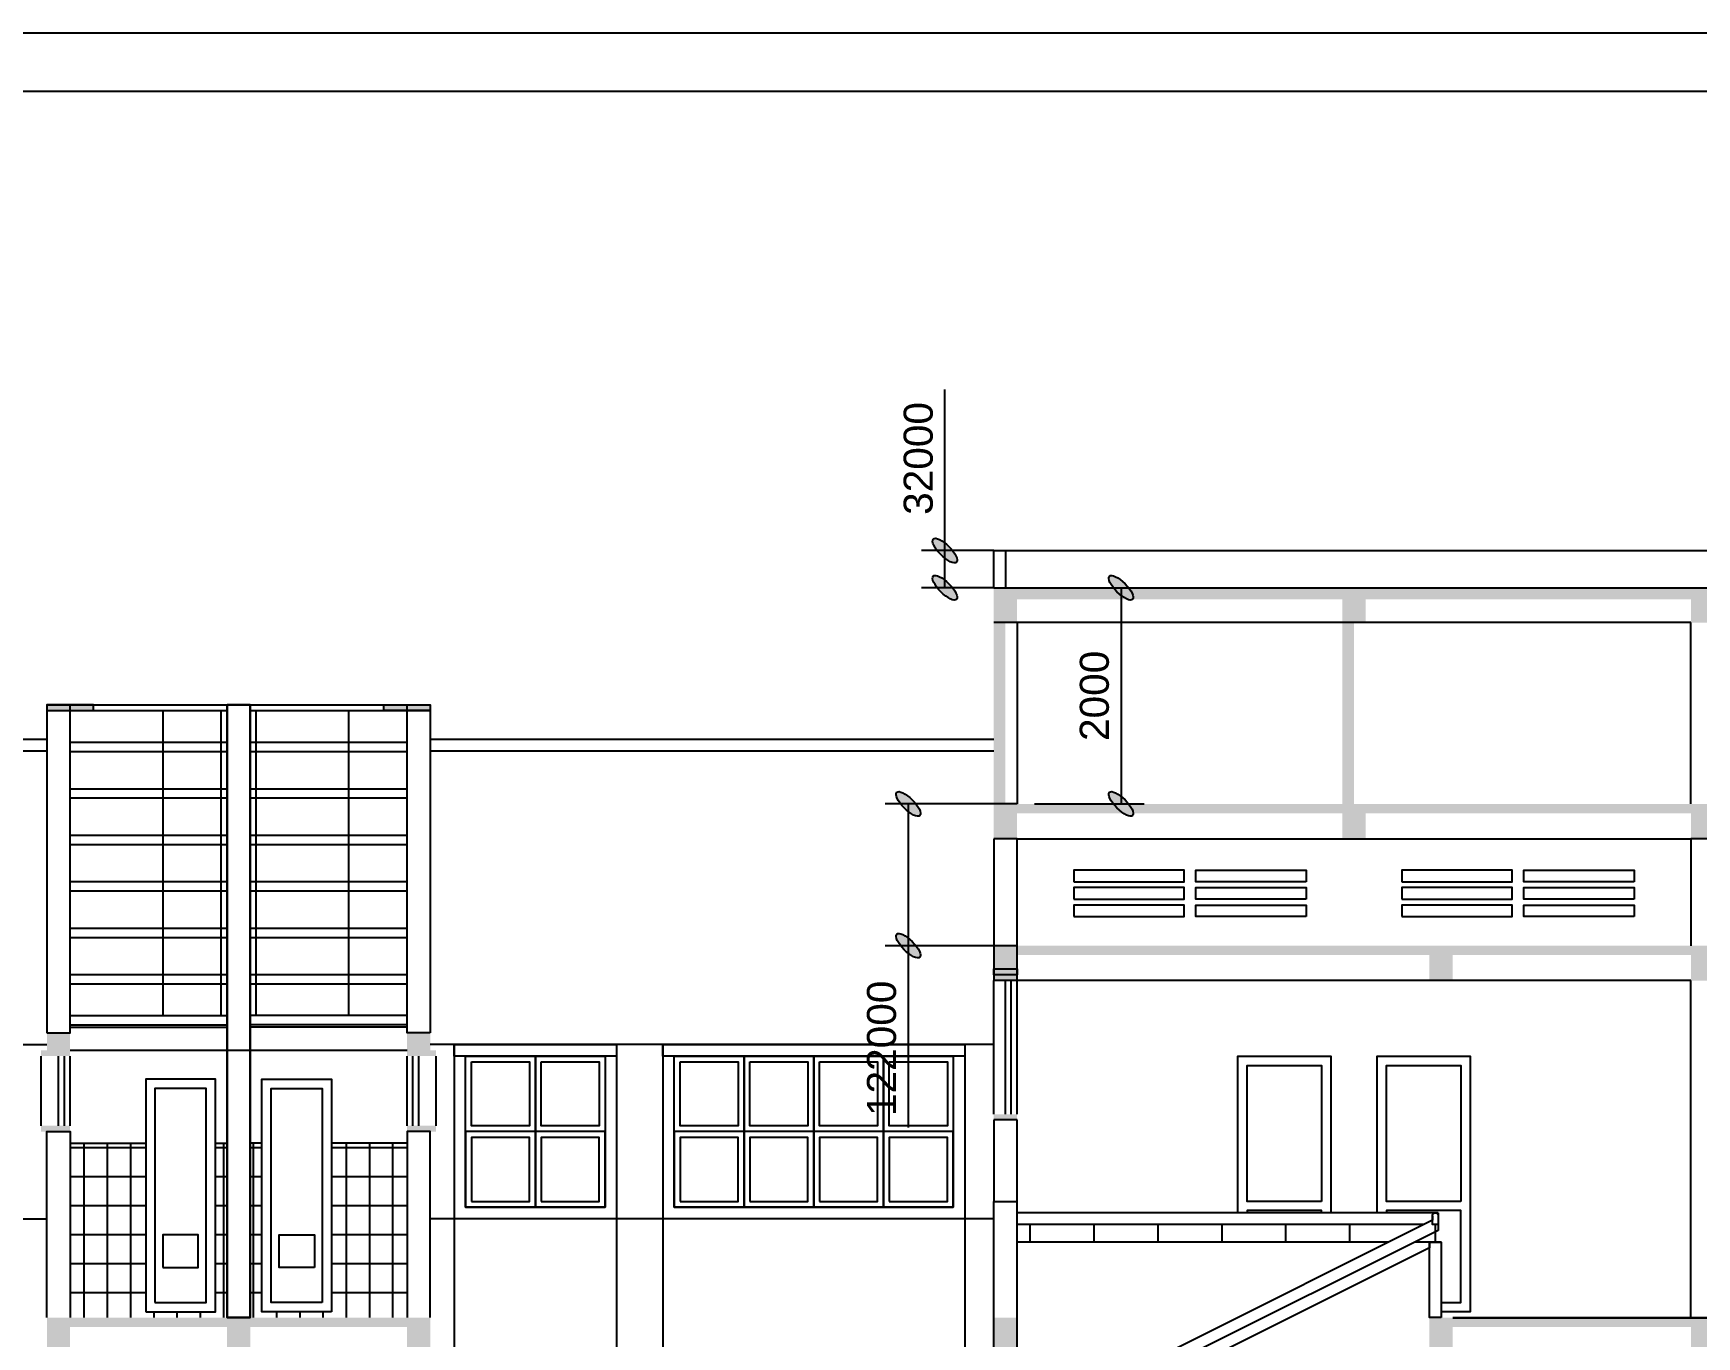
# Model space of a CAD drawing. Extents: x -107325 to -33325, y -20432 to 32068.
# Drawn here: x -62730 to -48413, y 20851 to 32068 of the extents above; entities that cross this region are included whole.
import ezdxf

# ---------------------------------------------------------------- set-up
doc = ezdxf.new("R2010")
doc.units = 0
doc.header["$LTSCALE"] = 800
doc.header["$MEASUREMENT"] = 0
doc.header["$PDMODE"] = 2
doc.layers.get('0').update_dxf_attribs({"linetype": 'CONTINUOUS'})
doc.layers.get('DEFPOINTS').update_dxf_attribs({"linetype": 'CONTINUOUS'})
for name, color, linetype in [('BAO', 3, 'CONTINUOUS'), ('CUA', 4, 'CONTINUOUS'), ('DIM', 6, 'CONTINUOUS'), ('HATCH', 6, 'CONTINUOUS'), ('mc1', 5, 'CONTINUOUS'), ('MDUNG', 3, 'CONTINUOUS'), ('TBI', 3, 'CONTINUOUS')]:
    doc.layers.add(name, color=color, linetype=linetype)
doc.styles.add('VNI-HELVE', font='VHELVEN.TTF')
doc.dimstyles.new('DIM100S', dxfattribs={"dimtxt": 250, "dimasz": 150, "dimexe": 200, "dimexo": 0, "dimgap": 100, "dimtad": 1, "dimdec": 0, "dimlfac": 100, "dimrnd": 50, "dimzin": 0, "dimdsep": 46, "dimtxsty": 'VNI-HELVE', "dimblk1": 'ARCHTICK', "dimblk2": 'ARCHTICK', "dimsah": 1, "dimcen": 0, "dimclrd": 6, "dimclre": 6, "dimclrt": 6, "dimadec": 0, "dimazin": 0, "dimtfac": 1, "dimtdec": 0, "dimtofl": 0, "dimtmove": 0, "dimatfit": 3, "dimldrblk": 'ARCHTICK', "dimfxl": 0, "dimtolj": 1, "dimtzin": 0, "dimarcsym": 0})

# ---------------------------------------------------------------- blocks, each defined once
blk = doc.blocks.new('fdwc')
at = {"layer": 'mc1', "color": 4, "linetype": 'ByBlock'}
for points in [[(-600, 0), (0, 0), (0, 2000), (-600, 2000)], [(-520, 80), (-80, 80), (-80, 1920), (-520, 1920)], [(-452, 380), (-148, 380), (-148, 663), (-452, 663)]]:
    blk.add_lwpolyline(points, close=True, dxfattribs=at)
blk = doc.blocks.new('_ArchTick')
h = blk.add_hatch(color=256)
edge = h.paths.add_edge_path()
edge.add_ellipse((0, 0), major_axis=(0.5, 0.5), ratio=0.348148, start_angle=0, end_angle=360)
blk.add_ellipse((0, 0), major_axis=(0.5, 0.5), ratio=0.348148)
blk = doc.blocks.new('*D34')
at = {"layer": 'DEFPOINTS', "color": 0, "linetype": 'Continuous'}
for p in [(-54884, 27616), (-54463, 27616), (-54463, 27296)]:
    blk.add_point(p, dxfattribs=at)
at = {"layer": 'DIM', "color": 6, "linetype": 'Continuous', "lineweight": -2}
for p, q in [((-54884, 27616), (-54884, 29002)), ((-54463, 27616), (-55084, 27616)), ((-54884, 27296), (-54884, 27616)), ((-54463, 27296), (-55084, 27296))]:
    blk.add_line(p, q, dxfattribs=at)
at = {"layer": 'DIM', "color": 6, "linetype": 'Continuous', "lineweight": -2, "xscale": 200, "yscale": 200, "zscale": 200}
for p, rotation in [((-54884, 27616), 90), ((-54884, 27296), 270)]:
    blk.add_blockref('_ArchTick', p, dxfattribs=dict(at, rotation=rotation))
at = {"layer": 'DIM', "color": 6, "linetype": 'Continuous', "insert": (-55112, 28409), "char_height": 250, "attachment_point": 5, "rotation": 90, "style": 'VNI-HELVE'}
blk.add_mtext('\\A1;32000', dxfattribs=at)
blk = doc.blocks.new('*D33')
at = {"layer": 'DEFPOINTS', "color": 0, "linetype": 'Continuous'}
for p in [(-54314, 27296), (-54114, 25436), (-53368, 25436)]:
    blk.add_point(p, dxfattribs=at)
at = {"layer": 'DIM', "color": 6, "linetype": 'Continuous', "lineweight": -2}
for p, q in [((-54314, 27296), (-53168, 27296)), ((-53368, 27296), (-53368, 25436)), ((-54114, 25436), (-53168, 25436))]:
    blk.add_line(p, q, dxfattribs=at)
at = {"layer": 'DIM', "color": 6, "linetype": 'Continuous', "lineweight": -2, "xscale": 200, "yscale": 200, "zscale": 200}
for p, rotation in [((-53368, 27296), 90), ((-53368, 25436), 270)]:
    blk.add_blockref('_ArchTick', p, dxfattribs=dict(at, rotation=rotation))
at = {"layer": 'DIM', "color": 6, "linetype": 'Continuous', "insert": (-53596, 26366), "char_height": 250, "attachment_point": 5, "rotation": 90, "style": 'VNI-HELVE'}
blk.add_mtext('\\A1;2000', dxfattribs=at)
blk = doc.blocks.new('*D32')
at = {"layer": 'DEFPOINTS', "color": 0, "linetype": 'Continuous'}
for p in [(-54263, 25436), (-55199, 24216), (-54263, 24216)]:
    blk.add_point(p, dxfattribs=at)
at = {"layer": 'DIM', "color": 6, "linetype": 'Continuous', "lineweight": -2}
for p, q in [((-54263, 25436), (-55399, 25436)), ((-55199, 25436), (-55199, 24216)), ((-54263, 24216), (-55399, 24216)), ((-55199, 24216), (-55199, 22651))]:
    blk.add_line(p, q, dxfattribs=at)
at = {"layer": 'DIM', "color": 6, "linetype": 'Continuous', "lineweight": -2, "xscale": 200, "yscale": 200, "zscale": 200}
for p, rotation in [((-55199, 25436), 90), ((-55199, 24216), 270)]:
    blk.add_blockref('_ArchTick', p, dxfattribs=dict(at, rotation=rotation))
at = {"layer": 'DIM', "color": 6, "linetype": 'Continuous', "insert": (-55428, 23333), "char_height": 250, "attachment_point": 5, "rotation": 90, "style": 'VNI-HELVE'}
blk.add_mtext('\\A1;122000', dxfattribs=at)

msp = doc.modelspace()

# ---------------------------------------------------------------- hatches: boundary and pattern name
at = {"layer": 'HATCH'}
h = msp.add_hatch(dxfattribs=at)
h.set_pattern_fill('_USER', color=6, scale=250, style=0, pattern_type=0)
h.set_pattern_definition([(0, (98709.05, 28230.74), (0, 250), [])])
h.paths.add_polyline_path([(-61762.808, 22516.307), (-62412.808, 22516.307), (-62412.808, 21016.307), (-61062.808, 21016.307), (-61062.808, 22516.307), (-61162.808, 22516.307), (-61162.808, 21066.307), (-61762.808, 21066.307)])
h = msp.add_hatch(dxfattribs=at)
h.set_pattern_fill('_USER', color=6, scale=200, angle=90, style=0, pattern_type=0)
h.set_pattern_definition([(90, (98709.05, 28230.74), (-200, 1e-14), [])])
h.paths.add_polyline_path([(-61762.808, 22516.307), (-62412.808, 22516.307), (-62412.808, 21016.307), (-61062.808, 21016.307), (-61062.808, 22516.307), (-61162.808, 22516.307), (-61162.808, 21066.307), (-61762.808, 21066.307)])
h = msp.add_hatch(dxfattribs=at)
h.set_pattern_fill('_USER', color=6, scale=250, style=0, pattern_type=0)
h.set_pattern_definition([(180, (-220634.67, 28230.74), (0, 250), [])])
h.paths.add_polyline_path([(-60162.808, 22516.307), (-59512.808, 22516.307), (-59512.808, 21016.307), (-60862.808, 21016.307), (-60862.808, 22516.307), (-60762.808, 22516.307), (-60762.808, 21066.307), (-60162.808, 21066.307)])
h = msp.add_hatch(dxfattribs=at)
h.set_pattern_fill('_USER', color=6, scale=200, angle=90, style=0, pattern_type=0)
h.set_pattern_definition([(90, (-220634.67, 28230.74), (200, 1e-14), [])])
h.paths.add_polyline_path([(-60162.808, 22516.307), (-59512.808, 22516.307), (-59512.808, 21016.307), (-60862.808, 21016.307), (-60862.808, 22516.307), (-60762.808, 22516.307), (-60762.808, 21066.307), (-60162.808, 21066.307)])

# ---------------------------------------------------------------- linework, layer by layer
at = {"layer": 'BAO', "color": 3, "linetype": 'Continuous'}
for p, q in [((-62412.808, 23616.307), (-61062.808, 23616.307)), ((-59512.808, 23616.307), (-60862.808, 23616.307))]:
    msp.add_line(p, q, dxfattribs=at)
for points in [[(-54462.808, 27296.307), (-54462.808, 27616.307), (-54362.808, 27616.307), (-54362.808, 27296.307)], [(-62412.808, 23316.307), (-59512.808, 23316.307)]]:
    msp.add_lwpolyline(points, dxfattribs=at)
at = {"layer": 'CUA', "color": 4}
for p, q in [((-48262.808, 25136.307), (-48462.808, 25136.307)), ((-54148.678, 21666.307), (-54148.678, 21816.307)), ((-53598.678, 21666.307), (-53598.678, 21816.307)), ((-53048.678, 21666.307), (-53048.678, 21816.307)), ((-52498.678, 21666.307), (-52498.678, 21816.307)), ((-51948.678, 21666.307), (-51948.678, 21816.307)), ((-51398.678, 21666.307), (-51398.678, 21816.307))]:
    msp.add_line(p, q, dxfattribs=at)
at = {"layer": 'CUA', "color": 4, "linetype": 'ByBlock'}
for p, q in [((-54362.808, 22766.307), (-54362.808, 23916.307)), ((-54312.808, 22766.307), (-54312.808, 23916.307)), ((-54262.808, 22766.307), (-54262.808, 23916.307)), ((-62412.808, 23536.307), (-61062.808, 23536.307)), ((-62412.808, 23516.307), (-61062.808, 23516.307)), ((-59512.808, 23536.307), (-60862.808, 23536.307)), ((-59512.808, 23516.307), (-60862.808, 23516.307)), ((-62662.808, 22666.307), (-62662.808, 23266.307)), ((-62512.808, 22666.307), (-62512.808, 23266.307)), ((-62462.808, 22666.307), (-62462.808, 23266.307)), ((-62412.808, 22666.307), (-62412.808, 23266.307)), ((-59512.808, 22666.307), (-59512.808, 23266.307)), ((-59462.808, 22666.307), (-59462.808, 23266.307)), ((-59412.808, 22666.307), (-59412.808, 23266.307)), ((-59262.808, 22666.307), (-59262.808, 23266.307)), ((-50637.936, 21916.307), (-54262.808, 21916.307)), ((-50637.936, 21916.307), (-50637.936, 21816.307)), ((-50761.543, 21816.307), (-54262.808, 21816.307)), ((-50687.936, 21853.111), (-52887.936, 20753.111)), ((-50637.936, 21766.307), (-52837.936, 20666.307)), ((-50687.936, 21891.307), (-50687.936, 21853.111)), ((-50662.936, 21816.307), (-50662.936, 21666.307)), ((-50662.936, 21816.307), (-50662.936, 21666.307)), ((-50637.936, 21878.111), (-50637.936, 21766.307)), ((-51061.543, 21666.307), (-54262.808, 21666.307)), ((-50612.936, 21666.307), (-50837.936, 21666.307)), ((-50712.936, 21666.307), (-50712.936, 21616.307)), ((-50662.936, 21753.807), (-50662.936, 21666.307)), ((-50612.936, 21666.307), (-50612.936, 21016.307)), ((-50712.936, 21616.307), (-52812.936, 20566.307))]:
    msp.add_line(p, q, dxfattribs=at)
for points in [[(-53775.308, 24766.307), (-52825.308, 24766.307), (-52825.308, 24866.307), (-53775.308, 24866.307)], [(-51775.308, 24766.307), (-52725.308, 24766.307), (-52725.308, 24866.307), (-51775.308, 24866.307)], [(-50950.308, 24766.307), (-50000.308, 24766.307), (-50000.308, 24866.307), (-50950.308, 24866.307)], [(-48950.308, 24766.307), (-49900.308, 24766.307), (-49900.308, 24866.307), (-48950.308, 24866.307)], [(-53775.308, 24616.307), (-52825.308, 24616.307), (-52825.308, 24716.307), (-53775.308, 24716.307)], [(-51775.308, 24616.307), (-52725.308, 24616.307), (-52725.308, 24716.307), (-51775.308, 24716.307)], [(-50950.308, 24616.307), (-50000.308, 24616.307), (-50000.308, 24716.307), (-50950.308, 24716.307)], [(-48950.308, 24616.307), (-49900.308, 24616.307), (-49900.308, 24716.307), (-48950.308, 24716.307)], [(-53775.308, 24466.307), (-52825.308, 24466.307), (-52825.308, 24566.307), (-53775.308, 24566.307)], [(-51775.308, 24466.307), (-52725.308, 24466.307), (-52725.308, 24566.307), (-51775.308, 24566.307)], [(-50950.308, 24466.307), (-50000.308, 24466.307), (-50000.308, 24566.307), (-50950.308, 24566.307)], [(-48950.308, 24466.307), (-49900.308, 24466.307), (-49900.308, 24566.307), (-48950.308, 24566.307)], [(-57809.002, 21966.307), (-59009.002, 21966.307), (-59009.002, 23266.307), (-57809.002, 23266.307)], [(-51642.808, 22016.307), (-52282.808, 22016.307), (-52282.808, 23186.307), (-51642.808, 23186.307)], [(-50442.808, 22016.307), (-51082.808, 22016.307), (-51082.808, 23186.307), (-50442.808, 23186.307)], [(-50612.936, 21016.307), (-50712.936, 21016.307), (-50712.936, 21666.307), (-50612.936, 21666.307)]]:
    msp.add_lwpolyline(points, close=True, dxfattribs=at)
at = {"layer": 'CUA', "color": 4}
for points in [[(-59109.002, 23366.307), (-57709.002, 23366.307), (-57709.002, 23266.307), (-59109.002, 23266.307)], [(-57312.808, 23366.307), (-54712.808, 23366.307), (-54712.808, 23266.307), (-57312.808, 23266.307)], [(-59009.002, 23266.307), (-58409.002, 23266.307), (-58409.002, 22616.307), (-59009.002, 22616.307)], [(-58959.002, 23216.307), (-58459.002, 23216.307), (-58459.002, 22666.307), (-58959.002, 22666.307)], [(-58409.002, 23266.307), (-57809.002, 23266.307), (-57809.002, 22616.307), (-58409.002, 22616.307)], [(-58359.002, 23216.307), (-57859.002, 23216.307), (-57859.002, 22666.307), (-58359.002, 22666.307)], [(-54812.808, 21966.307), (-57212.808, 21966.307), (-57212.808, 23266.307), (-54812.808, 23266.307)], [(-57212.808, 23266.307), (-56612.808, 23266.307), (-56612.808, 22616.307), (-57212.808, 22616.307)], [(-57162.808, 23216.307), (-56662.808, 23216.307), (-56662.808, 22666.307), (-57162.808, 22666.307)], [(-56612.808, 23266.307), (-56012.808, 23266.307), (-56012.808, 22616.307), (-56612.808, 22616.307)], [(-56562.808, 23216.307), (-56062.808, 23216.307), (-56062.808, 22666.307), (-56562.808, 22666.307)], [(-56012.808, 23266.307), (-55412.808, 23266.307), (-55412.808, 22616.307), (-56012.808, 22616.307)], [(-55962.808, 23216.307), (-55462.808, 23216.307), (-55462.808, 22666.307), (-55962.808, 22666.307)], [(-55412.808, 23266.307), (-54812.808, 23266.307), (-54812.808, 22616.307), (-55412.808, 22616.307)], [(-55362.808, 23216.307), (-54862.808, 23216.307), (-54862.808, 22666.307), (-55362.808, 22666.307)], [(-59009.002, 21966.307), (-58409.002, 21966.307), (-58409.002, 22616.307), (-59009.002, 22616.307)], [(-58959.002, 22016.307), (-58459.002, 22016.307), (-58459.002, 22566.307), (-58959.002, 22566.307)], [(-58409.002, 21966.307), (-57809.002, 21966.307), (-57809.002, 22616.307), (-58409.002, 22616.307)], [(-58359.002, 22016.307), (-57859.002, 22016.307), (-57859.002, 22566.307), (-58359.002, 22566.307)], [(-57212.808, 21966.307), (-56612.808, 21966.307), (-56612.808, 22616.307), (-57212.808, 22616.307)], [(-57162.808, 22016.307), (-56662.808, 22016.307), (-56662.808, 22566.307), (-57162.808, 22566.307)], [(-56612.808, 21966.307), (-56012.808, 21966.307), (-56012.808, 22616.307), (-56612.808, 22616.307)], [(-56562.808, 22016.307), (-56062.808, 22016.307), (-56062.808, 22566.307), (-56562.808, 22566.307)], [(-56012.808, 21966.307), (-55412.808, 21966.307), (-55412.808, 22616.307), (-56012.808, 22616.307)], [(-55962.808, 22016.307), (-55462.808, 22016.307), (-55462.808, 22566.307), (-55962.808, 22566.307)], [(-55412.808, 21966.307), (-54812.808, 21966.307), (-54812.808, 22616.307), (-55412.808, 22616.307)], [(-55362.808, 22016.307), (-54862.808, 22016.307), (-54862.808, 22566.307), (-55362.808, 22566.307)]]:
    msp.add_lwpolyline(points, close=True, dxfattribs=at)
at = {"layer": 'CUA', "color": 4, "linetype": 'ByBlock'}
for points in [[(-52362.808, 21916.307), (-52362.808, 23266.307), (-51562.808, 23266.307), (-51562.808, 21916.307)], [(-51162.808, 21916.307), (-51162.808, 23266.307), (-50362.808, 23266.307), (-50362.808, 21066.307), (-50612.936, 21066.307)], [(-51642.808, 21916.307), (-51642.808, 21936.307), (-52282.808, 21936.307), (-52282.808, 21916.307)], [(-50612.936, 21146.307), (-50442.808, 21146.307), (-50442.808, 21936.307), (-51082.808, 21936.307), (-51082.808, 21916.307)]]:
    msp.add_lwpolyline(points, dxfattribs=at)
msp.add_lwpolyline([(-50637.936, 21816.307), (-50687.936, 21816.307), (-50687.936, 21896.307, -0.414213562), (-50667.936, 21916.307), (-50657.936, 21916.307, -0.414213562), (-50637.936, 21896.307)], format="xyb", close=True, dxfattribs=at)
at = {"layer": 'HATCH', "color": 6}
for p, q in [((-62412.808, 22516.307), (-61762.808, 22516.307)), ((-61162.808, 22516.307), (-61062.808, 22516.307)), ((-60762.808, 22516.307), (-60862.808, 22516.307)), ((-59512.808, 22516.307), (-60162.808, 22516.307))]:
    msp.add_line(p, q, dxfattribs=at)
at = {"layer": 'mc1', "color": 5}
for p, q in [((-54262.808, 26996.307), (-54462.808, 26996.307)), ((-54262.808, 25136.307), (-54462.808, 25136.307)), ((-54262.808, 23916.307), (-54462.808, 23916.307))]:
    msp.add_line(p, q, dxfattribs=at)
at = {"layer": 'mc1', "color": 5, "linetype": 'Continuous'}
msp.add_line((-54262.808, 22716.307), (-54462.808, 22716.307), dxfattribs=at)
msp.add_line((-54262.808, 22716.307), (-54462.808, 22716.307), dxfattribs=at)
for points in [[(-54462.808, 27296.307), (-48262.808, 27296.307)], [(-54462.808, 27296.307), (-48262.808, 27296.307)], [(-50512.936, 21016.307), (-41662.808, 21016.307)], [(-50512.936, 21013.383), (-41662.808, 21013.383)]]:
    msp.add_lwpolyline(points, dxfattribs=at)
at = {"layer": 'mc1', "color": 5}
msp.add_lwpolyline([(-54262.808, 23966.307), (-54462.808, 23966.307), (-54462.808, 24016.307), (-54262.808, 24016.307)], close=True, dxfattribs=at)
at = {"layer": 'mc1', "color": 5, "linetype": 'ByBlock'}
for points in [[(-54262.808, 27296.307), (-54462.808, 27296.307), (-54262.808, 26996.307), (-54462.808, 26996.307)], [(-51262.808, 27296.307), (-51462.808, 27296.307), (-51262.808, 26996.307), (-51462.808, 26996.307)], [(-48262.808, 27296.307), (-48462.808, 27296.307), (-48262.808, 26996.307), (-48462.808, 26996.307)], [(-54262.808, 25436.307), (-54462.808, 25436.307), (-54262.808, 25136.307), (-54462.808, 25136.307)], [(-48462.808, 25436.307), (-54262.808, 25436.307), (-48462.808, 25356.307), (-54262.808, 25356.307)], [(-51262.808, 25436.307), (-51462.808, 25436.307), (-51262.808, 25136.307), (-51462.808, 25136.307)], [(-48262.808, 25436.307), (-48462.808, 25436.307), (-48262.808, 25136.307), (-48462.808, 25136.307)], [(-54262.808, 24216.307), (-54462.808, 24216.307), (-54262.808, 23916.307), (-54462.808, 23916.307)], [(-48462.808, 24216.307), (-54262.808, 24216.307), (-48462.808, 24136.307), (-54262.808, 24136.307)], [(-50512.936, 24216.307), (-50712.936, 24216.307), (-50512.936, 23916.307), (-50712.936, 23916.307)], [(-50512.936, 24216.307), (-50712.936, 24216.307), (-50512.936, 23916.307), (-50712.936, 23916.307)], [(-48262.808, 24216.307), (-48462.808, 24216.307), (-48262.808, 23916.307), (-48462.808, 23916.307)], [(-62612.808, 23466.307), (-62412.808, 23466.307), (-62612.808, 23266.307), (-62412.808, 23266.307)], [(-59312.808, 23466.307), (-59512.808, 23466.307), (-59312.808, 23266.307), (-59512.808, 23266.307)], [(-62612.808, 21016.307), (-62412.808, 21016.307), (-62612.808, 20716.307), (-62412.808, 20716.307)], [(-62412.808, 21016.307), (-61062.808, 21016.307), (-62412.808, 20936.307), (-61062.808, 20936.307)], [(-61062.808, 21016.307), (-60862.808, 21016.307), (-61062.808, 20716.307), (-60862.808, 20716.307)], [(-60862.808, 21016.307), (-61062.808, 21016.307), (-60862.808, 20716.307), (-61062.808, 20716.307)], [(-59512.808, 21016.307), (-60862.808, 21016.307), (-59512.808, 20936.307), (-60862.808, 20936.307)], [(-59312.808, 21016.307), (-59512.808, 21016.307), (-59312.808, 20716.307), (-59512.808, 20716.307)], [(-54262.808, 21016.307), (-54462.808, 21016.307), (-54262.808, 20716.307), (-54462.808, 20716.307)], [(-50512.936, 21016.307), (-50712.936, 21016.307), (-50512.936, 20716.307), (-50712.936, 20716.307)], [(-48462.808, 21016.307), (-50512.936, 21016.307), (-48462.808, 20936.307), (-50512.936, 20936.307)], [(-48262.808, 21016.307), (-48462.808, 21016.307), (-48262.808, 20716.307), (-48462.808, 20716.307)]]:
    msp.add_solid(points, dxfattribs=at)
at = {"layer": 'mc1', "color": 5, "linetype": 'Continuous'}
for points in [[(-54462.808, 27196.307), (-48262.808, 27196.307), (-54462.808, 27296.307), (-48262.808, 27296.307)], [(-62662.808, 23316.307), (-62662.808, 23266.307), (-62412.808, 23316.307), (-62412.808, 23266.307)], [(-59262.808, 23316.307), (-59262.808, 23266.307), (-59512.808, 23316.307), (-59512.808, 23266.307)], [(-54262.808, 22716.307), (-54462.808, 22716.307), (-54262.808, 22766.307), (-54462.808, 22766.307)], [(-62662.808, 22666.307), (-62662.808, 22616.307), (-62412.808, 22666.307), (-62412.808, 22616.307)], [(-59262.808, 22666.307), (-59262.808, 22616.307), (-59512.808, 22666.307), (-59512.808, 22616.307)]]:
    msp.add_solid(points, dxfattribs=at)
at = {"layer": 'mc1', "color": 5}
for points in [[(-54462.808, 26996.307), (-54362.808, 26996.307), (-54462.808, 25436.307), (-54362.808, 25436.307)], [(-51462.808, 26996.307), (-51362.808, 26996.307), (-51462.808, 25436.307), (-51362.808, 25436.307)]]:
    msp.add_solid(points, dxfattribs=at)
at = {"layer": 'MDUNG', "color": 3}
for p, q in [((-54462.808, 27616.307), (-48262.808, 27616.307)), ((-62412.808, 26289.037), (-59312.808, 26289.037)), ((-61612.808, 23616.307), (-61612.808, 26239.037)), ((-61113.378, 23616.307), (-61113.378, 26239.037)), ((-60812.808, 23616.307), (-60812.808, 26239.037)), ((-60012.808, 23616.307), (-60012.808, 26239.037)), ((-62612.808, 25989.131), (-67462.808, 25989.131)), ((-54462.808, 25989.131), (-59312.808, 25989.131)), ((-62612.808, 25889.131), (-67462.808, 25889.131)), ((-54462.808, 25889.131), (-59312.808, 25889.131)), ((-54462.808, 25136.307), (-54462.808, 23916.307)), ((-54262.808, 23916.307), (-54262.808, 25136.307)), ((-48462.808, 25136.307), (-48462.808, 24216.307)), ((-48462.808, 21016.307), (-48462.808, 23916.307)), ((-67462.808, 23366.307), (-62612.808, 23366.307)), ((-54462.808, 23366.307), (-59312.808, 23366.307)), ((-59109.002, 23366.307), (-59109.002, -2998.872)), ((-57709.002, 23366.307), (-57709.002, -2998.872)), ((-57312.808, 23366.307), (-57312.808, -2998.872)), ((-54712.808, 23366.307), (-54712.808, -3063.693)), ((-54462.808, 14716.307), (-54462.808, 22016.307)), ((-54262.808, 14716.307), (-54262.808, 22016.307)), ((-67462.808, 21866.307), (-62612.808, 21866.307)), ((-54462.808, 21866.307), (-59312.808, 21866.307))]:
    msp.add_line(p, q, dxfattribs=at)
at = {"layer": 'MDUNG', "color": 3, "linetype": 'ByBlock'}
for p, q in [((-48462.808, 26996.307), (-54262.808, 26996.307)), ((-54262.808, 26996.307), (-54262.808, 25436.307)), ((-48462.808, 25436.307), (-48462.808, 26996.307)), ((-54262.808, 25136.307), (-48462.808, 25136.307)), ((-48462.808, 23916.307), (-54462.808, 23916.307)), ((-54462.808, 22766.307), (-54462.808, 23916.307)), ((-48462.808, 21066.307), (-48462.808, 23766.307)), ((-54462.808, 22716.307), (-54462.808, 22016.307)), ((-54262.808, 22016.307), (-54262.808, 22716.307)), ((-54462.808, 22016.307), (-54262.808, 22016.307))]:
    msp.add_line(p, q, dxfattribs=at)
at = {"layer": 'MDUNG', "color": 4, "linetype": 'Continuous'}
for p, q in [((-62612.808, 26289.037), (-59312.808, 26289.037)), ((-62412.808, 26239.037), (-61062.808, 26239.037)), ((-60862.808, 26239.037), (-59312.808, 26239.037)), ((-62412.808, 25967.181), (-61062.808, 25967.181)), ((-60862.808, 25967.181), (-59512.808, 25967.181)), ((-62412.808, 25887.181), (-61062.808, 25887.181)), ((-60862.808, 25887.181), (-59512.808, 25887.181)), ((-62412.808, 25567.181), (-61062.808, 25567.181)), ((-62412.808, 25487.181), (-61062.808, 25487.181)), ((-60862.808, 25567.181), (-59512.808, 25567.181)), ((-60862.808, 25487.181), (-59512.808, 25487.181)), ((-62412.808, 25167.181), (-61062.808, 25167.181)), ((-62412.808, 25087.181), (-61062.808, 25087.181)), ((-60862.808, 25167.181), (-59512.808, 25167.181)), ((-60862.808, 25087.181), (-59512.808, 25087.181)), ((-62412.808, 24767.181), (-61062.808, 24767.181)), ((-62412.808, 24687.181), (-61062.808, 24687.181)), ((-60862.808, 24767.181), (-59512.808, 24767.181)), ((-60862.808, 24687.181), (-59512.808, 24687.181)), ((-62412.808, 24367.181), (-61062.808, 24367.181)), ((-60862.808, 24367.181), (-59512.808, 24367.181)), ((-62412.808, 24287.181), (-61062.808, 24287.181)), ((-60862.808, 24287.181), (-59512.808, 24287.181)), ((-62412.808, 23967.181), (-61062.808, 23967.181)), ((-60862.808, 23967.181), (-59512.808, 23967.181)), ((-62412.808, 23887.181), (-61062.808, 23887.181)), ((-60862.808, 23887.181), (-59512.808, 23887.181))]:
    msp.add_line(p, q, dxfattribs=at)
at = {"layer": 'MDUNG', "color": 3, "linetype": 'Continuous'}
for points in [[(-107325.472, -20432.417), (-33325.472, -20432.417), (-33325.472, 32067.583), (-107325.472, 32067.583)], [(-106825.472, -19932.417), (-33825.472, -19932.417), (-33825.472, 31567.583), (-106825.472, 31567.583)]]:
    msp.add_lwpolyline(points, close=True, dxfattribs=at)
at = {"layer": 'MDUNG', "color": 3}
for points in [[(-62612.808, 26239.037), (-62212.808, 26239.037), (-62212.808, 26289.037), (-62612.808, 26289.037)], [(-59312.808, 26239.037), (-59712.808, 26239.037), (-59712.808, 26289.037), (-59312.808, 26289.037)]]:
    msp.add_lwpolyline(points, close=True, dxfattribs=at)
at = {"layer": 'MDUNG', "color": 3, "linetype": 'ByBlock'}
for points in [[(-62612.808, 23466.307), (-62412.808, 23466.307), (-62412.808, 26289.037), (-62612.808, 26289.037)], [(-60862.808, 21016.307), (-61062.808, 21016.307), (-61062.808, 26289.037), (-60862.808, 26289.037)], [(-61062.808, 21016.307), (-60862.808, 21016.307), (-60862.808, 26289.037), (-61062.808, 26289.037)], [(-59312.808, 23466.307), (-59512.808, 23466.307), (-59512.808, 26289.037), (-59312.808, 26289.037)]]:
    msp.add_lwpolyline(points, close=True, dxfattribs=at)
for points in [[(-62612.808, 21016.307), (-62612.808, 22616.307), (-62412.808, 22616.307), (-62412.808, 21016.307)], [(-59312.808, 21016.307), (-59312.808, 22616.307), (-59512.808, 22616.307), (-59512.808, 21016.307)]]:
    msp.add_lwpolyline(points, dxfattribs=at)
at = {"layer": 'MDUNG', "color": 3}
for points in [[(-62612.808, 26239.037), (-62612.808, 26289.037), (-62212.808, 26239.037), (-62212.808, 26289.037)], [(-59312.808, 26239.037), (-59312.808, 26289.037), (-59712.808, 26239.037), (-59712.808, 26289.037)]]:
    msp.add_solid(points, dxfattribs=at)

# ---------------------------------------------------------------- block references
at = {"layer": 'TBI', "color": 5}
msp.add_blockref('fdwc', (-61162.808, 21066.307), dxfattribs=at)
at = {"layer": 'TBI', "color": 5, "xscale": -1}
msp.add_blockref('fdwc', (-60762.808, 21066.307), dxfattribs=at)

# ---------------------------------------------------------------- dimensions: what is measured, and where the dimension line sits
at = {"layer": 'DIM', "color": 6, "linetype": 'Continuous'}
for base, p1, p2, picture, middle in [((-54884.007, 27616.307), (-54462.808, 27296.307), (-54462.808, 27616.307), '*D34', (-55112.489, 28408.995)), ((-55199.07, 24216.307), (-54262.808, 25436.307), (-54262.808, 24216.307), '*D32', (-55427.552, 23333.438))]:
    dim = msp.add_linear_dim(base=base, p1=p1, p2=p2, angle=90, dimstyle='DIM100S', override={"dimasz": 200}, dxfattribs=at)
    dim.commit()
    dim.dimension.update_dxf_attribs({"geometry": picture, "text_midpoint": middle})
dim = msp.add_linear_dim(base=(-53367.969, 25436.307), p1=(-54313.827, 27296.307), p2=(-54113.827, 25436.307), angle=90, text='2000', dimstyle='DIM100S', override={"dimasz": 200}, dxfattribs=at)
dim.commit()
dim.dimension.update_dxf_attribs({"geometry": '*D33', "text_midpoint": (-53596.45, 26366.307)})

doc.saveas('drawing.dxf')
